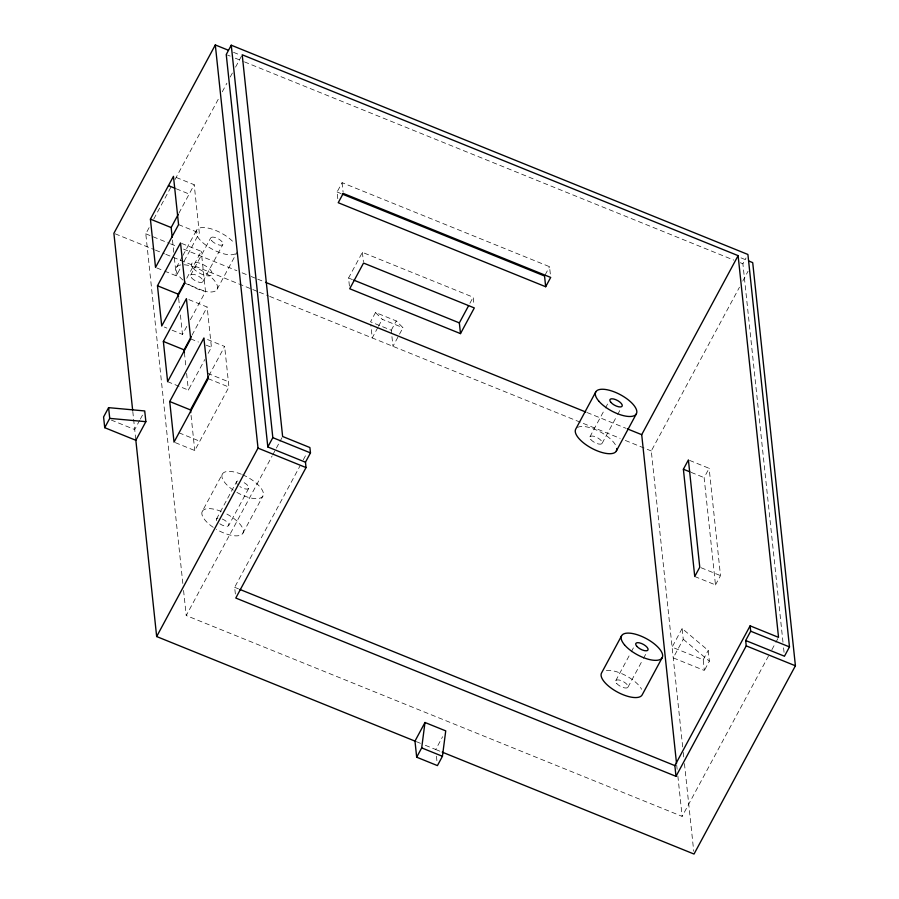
<?xml version="1.0" encoding="UTF-8"?>
<svg xmlns="http://www.w3.org/2000/svg" width="899" height="899" viewBox="0 0 899 899"><rect width="100%" height="100%" fill="white"/><g stroke="black" fill="none" stroke-linecap="round" stroke-linejoin="round"><path stroke-width="0.67" stroke-dasharray="4.5 3.37" d="M182.834 583.485L145.795 233.819L149.785 226.402M153.774 218.996L171.057 186.891M175.047 179.485L218.929 97.991M222.255 91.822L226.908 83.18M230.234 76.999L232.886 72.066M235.549 67.122L241.539 56.008M178.89 213.187L194.206 184.733L173.462 176.339M176.451 267.497L182.261 256.687M182.913 255.485L196.488 230.279M164.596 271.093L176.271 275.824L180.879 267.261M184.171 261.148L199.32 233.021L194.206 184.733M186.767 278.263L201.264 251.36L180.519 242.955M190.678 275.116L210.726 237.898M202.882 281.657L222.918 244.438M172.102 330.203L182.475 334.394L187.745 324.618M190.374 319.718L205.523 291.591L201.264 251.36M139.716 420.249L134.704 429.553L111.375 420.103M140.345 419.091L144.098 412.113M192.015 335.17L207.152 307.042L186.408 298.637M217.108 289.276L237.156 252.057M167.63 381.682L188.374 390.076L204.837 359.499M208.13 353.386L211.422 347.272L207.152 307.042M208.871 375.748L224.649 346.463L203.893 338.058M175.327 442.656L194.768 450.534L228.942 387.064L224.649 346.463M337.799 198.69L337.091 191.981L342.103 182.677L549.547 266.7L550.402 274.746M213.22 527.331A23.071 9.237 28.3 0 1 202.275 511.351L222.311 474.133A23.071 9.237 28.3 0 1 241.516 474.29M216.513 518.981L236.549 481.752M349.419 286.062L348.565 278.016L362.398 252.338L473.177 297.209L474.031 305.255M219.794 523.769A6.922 2.776 28.3 0 0 228.706 525.51L248.753 488.292A6.922 2.776 28.3 0 0 242.303 481.808M768.566 655.877L682.139 816.393L186.228 615.534L271.992 456.243M272.655 455.018L279.308 442.668M279.971 441.431L281.96 437.723M242.944 533.141L262.98 495.911M375.524 312.526L370.523 321.831L391.267 330.236L392.964 346.329L402.988 327.719L396.268 320.932L375.524 312.526L382.244 319.314L402.988 327.719M235.358 594.014L234.65 587.305L300.008 465.929M303.3 459.805L306.604 453.669M377.861 327.461L372.22 337.923L370.804 324.517M378.49 326.292L382.244 319.314M391.267 330.236L396.268 320.932M469.885 303.323L473.177 297.209M545.165 274.847L549.547 266.7M589.924 436.824L604.791 409.214M605.432 408.011L608.668 402.01M425.351 745.305L435.723 749.508L442.611 736.708M602.116 443.364L616.984 415.743M617.635 414.54L620.872 408.539M782.984 642.257L742.9 263.778L746.035 257.968M682.678 746.912L651.292 450.961L739.45 287.242M742.765 281.084L748.069 271.228M694.747 576.517L715.48 584.912L704.119 477.627L709.131 468.323L688.398 459.928M615.748 680.678L630.615 653.067M631.267 651.865L634.492 645.864M627.952 687.218L642.819 659.608M643.459 658.405L646.696 652.393M682.116 628.525L672.092 647.145L703.209 659.742L704.355 670.474L673.239 657.866L683.251 639.256L682.116 628.525L708.221 650.438L709.356 661.17L704.355 670.474M715.48 584.912L720.492 575.607L709.131 468.323M703.209 659.742L708.221 650.438M771.893 649.696L775.219 643.527M775.882 642.291L777.871 638.582M233.526 52.333L240.033 54.963M741.001 257.878L747.507 260.508M227.548 55.041L230.155 56.098M235.358 58.21L243.168 61.368M244.472 61.896L733.798 260.092M740.304 262.722L742.9 263.778M337.091 191.981L340.979 193.555M176.226 188.79L189.195 194.049M348.565 278.016L352.43 279.589M178.575 224.615L199.32 233.021M145.795 233.819L169.226 243.303M170.529 243.831L177.036 246.461M183.542 249.102L236.909 270.723M242.112 272.824L249.922 275.993M251.226 276.521L256.429 278.623M257.732 279.151L264.239 281.792M587.036 412.529L626.086 428.351M115.196 233.819L154.134 249.596M155.437 250.124L164.517 253.799M165.821 254.327L251.495 289.029M252.799 289.557L257.991 291.658M259.283 292.186L268.374 295.861M269.666 296.389L620.141 438.341M625.333 440.443L651.292 450.961M691.162 472.38L704.119 477.627M156.819 267.947L163.303 270.565M184.778 283.185L205.523 291.591M164.326 327.045L166.911 328.101M190.678 338.867L198.454 342.025M206.231 345.171L211.422 347.272M701.051 567.73L720.492 575.607M207.635 373.299L228.38 381.704M208.197 378.67L228.942 387.064M179.036 432.824L199.78 441.229M234.65 587.305L238.55 588.89M416.271 741.63L422.755 744.248M435.723 749.508L442.207 752.126M683.251 639.256L709.356 661.17M783.58 647.842L784.467 656.225M683.262 752.485L683.858 758.048M684.442 763.611L693.736 851.263M676.677 764.847L677.262 770.421M677.857 775.994L682.139 816.393M436.431 756.205L437.139 762.914M362.398 252.338L363.398 261.721M342.103 182.677L343.092 192.071M172.473 239.954L173.788 252.372M174.372 257.889L176.271 275.824M178.654 298.333L179.676 308.042M180.418 314.976L182.475 334.394M184.407 352.622L186.014 367.882M186.61 373.433L188.374 390.076M191.049 415.338L194.768 450.534M183.565 590.452L186.228 615.534M132.794 411.461L135.85 440.285M248.753 488.292A6.922 2.776 28.3 0 1 239.831 486.55M237.426 484.449A6.922 2.776 28.3 0 1 238.01 480.965M222.267 519.026A6.922 2.776 28.3 0 1 228.706 525.51M216.681 520.645A6.922 2.776 28.3 0 1 217.963 518.184M606.375 670.418A23.071 9.237 28.3 0 1 641.594 689.286M577.484 427.452A23.071 9.237 28.3 0 1 597.599 430.554A23.071 9.237 28.3 0 1 615.759 445.432M182.913 280.038A23.071 9.237 28.3 0 1 188.621 265.43A23.071 9.237 28.3 0 1 217.547 287.691A23.071 9.237 28.3 0 1 187.397 283.477M226.874 514.059A23.071 9.237 28.3 0 1 242.685 533.545A23.071 9.237 28.3 0 1 216.232 529.253M202.275 511.351A23.071 9.237 28.3 0 1 221.469 511.52M242.595 474.751A23.071 9.237 28.3 0 1 263.182 495.473A23.071 9.237 28.3 0 1 236.28 492.034M233.257 490.112A23.071 9.237 28.3 0 1 222.311 474.133M235.358 253.81A23.071 9.237 28.3 0 1 204.354 243.989A23.071 9.237 28.3 0 1 202.612 227.548A23.071 9.237 28.3 0 1 234.223 243.078M211.602 240.595A6.922 2.776 28.3 0 0 222.379 244.955A6.922 2.776 28.3 0 0 216.479 237.943A6.922 2.776 28.3 0 0 211.602 240.595M616.624 683.375A6.922 2.776 28.3 0 0 627.401 687.746A6.922 2.776 28.3 0 0 621.501 680.734A6.922 2.776 28.3 0 0 616.624 683.375M191.566 277.813A6.922 2.776 28.3 0 0 202.342 282.185A6.922 2.776 28.3 0 0 196.443 275.173A6.922 2.776 28.3 0 0 191.566 277.813M590.8 439.521A6.922 2.776 28.3 0 0 601.577 443.881A6.922 2.776 28.3 0 0 595.677 436.88A6.922 2.776 28.3 0 0 590.8 439.521M193.094 268.127A11.53 4.619 28.3 0 0 211.063 275.409A11.53 4.619 28.3 0 0 201.219 263.722A11.53 4.619 28.3 0 0 193.094 268.127"/><path stroke-width="1.35" d="M416.675 757.194L421.687 747.889L424.991 722.493L445.735 730.887L442.432 756.295L437.42 765.6L416.675 757.194L414.978 741.102L424.991 722.493M228.324 50.22L215.31 44.95L113.892 233.291L132.636 410.068M745.676 640.515L784.467 656.225L789.479 646.92L747.912 254.473L231.257 45.208L226.245 54.513L267.812 446.96L305.469 462.21L306.031 467.57L235.785 598.037L675.992 776.343L746.237 645.875L745.676 640.515L750.687 631.21L750.114 625.839L778.534 637.357L738.113 255.642L242.202 54.772L282.623 436.487L309.908 447.545L310.47 452.905L305.469 462.21M150.414 219.142L173.462 176.339L178.575 224.615L155.527 267.419L150.414 219.142L171.158 227.548L172.181 237.201M171.158 227.548L178.238 214.378M157.471 285.77L180.519 242.955L184.778 283.185L161.73 326L157.471 285.77L178.216 294.164L178.508 296.94M135.85 440.285L145.863 421.676L144.728 410.944L108.599 407.652L103.587 416.956L104.722 427.688L135.85 440.285L156.662 636.548L414.978 741.102M104.722 427.688L109.734 418.383L108.599 407.652M178.216 294.164L184.801 281.938M163.36 341.44L186.408 298.637L190.678 338.867L167.63 381.682L163.36 341.44L184.104 349.846L184.407 352.622M184.104 349.846L191.352 336.395M169.731 401.527L203.893 338.058L208.197 378.67L174.024 442.128L169.731 401.527L190.476 409.922L190.757 412.63M190.476 409.922L208.22 376.973M156.662 636.548L258.013 448.118L215.31 44.95M267.812 446.96L272.824 437.656L231.257 45.208M460.49 333.619L474.312 307.93L363.533 263.059L349.711 288.748L460.49 333.619L459.344 322.887L468.57 305.761M545.682 286.736L550.694 277.431L343.238 193.409L338.226 202.713L545.682 286.736L544.547 276.004L342.272 194.083M595.734 391.975L575.686 429.205A23.071 9.237 28.3 0 0 594.441 449.635A23.071 9.237 28.3 0 0 616.759 448.5M616.354 450.983L636.391 413.765M676.531 763.453L641.706 434.678L738.113 255.642M683.386 469.233L688.398 459.928L699.759 567.213L694.747 576.517L683.386 469.233L689.859 471.851M621.557 635.84L601.51 673.059A23.071 9.237 28.3 0 0 617.579 692.14A23.071 9.237 28.3 0 0 642.178 694.848L662.226 657.619M675.992 776.343L674.857 765.611L750.114 625.839M748.8 261.036L752.71 262.62L795.413 665.788L694.028 854.05L442.207 752.126M109.734 418.383L145.863 421.676M168.45 185.643L174.934 188.262M353.723 280.106L459.344 322.887M265.542 282.32L585.743 412M627.39 428.879L641.706 434.678M272.824 437.656L310.47 452.905M750.687 631.21L789.479 646.92M258.013 448.118L306.031 467.57M746.237 645.875L795.413 665.788M239.842 589.418L674.857 765.611M421.687 747.889L442.432 756.295M636.672 646.156A6.922 2.776 28.3 0 0 647.449 650.516A6.922 2.776 28.3 0 0 641.549 643.515A6.922 2.776 28.3 0 0 636.672 646.156M610.837 402.303A6.922 2.776 28.3 0 0 621.625 406.663A6.922 2.776 28.3 0 0 615.725 399.65A6.922 2.776 28.3 0 0 610.837 402.303M624.49 644.819A23.071 9.237 28.3 0 0 660.417 659.372A23.071 9.237 28.3 0 0 640.751 635.998A23.071 9.237 28.3 0 0 624.49 644.819M598.667 400.965A23.071 9.237 28.3 0 0 634.593 415.518A23.071 9.237 28.3 0 0 614.927 392.144A23.071 9.237 28.3 0 0 598.667 400.965"/></g></svg>
